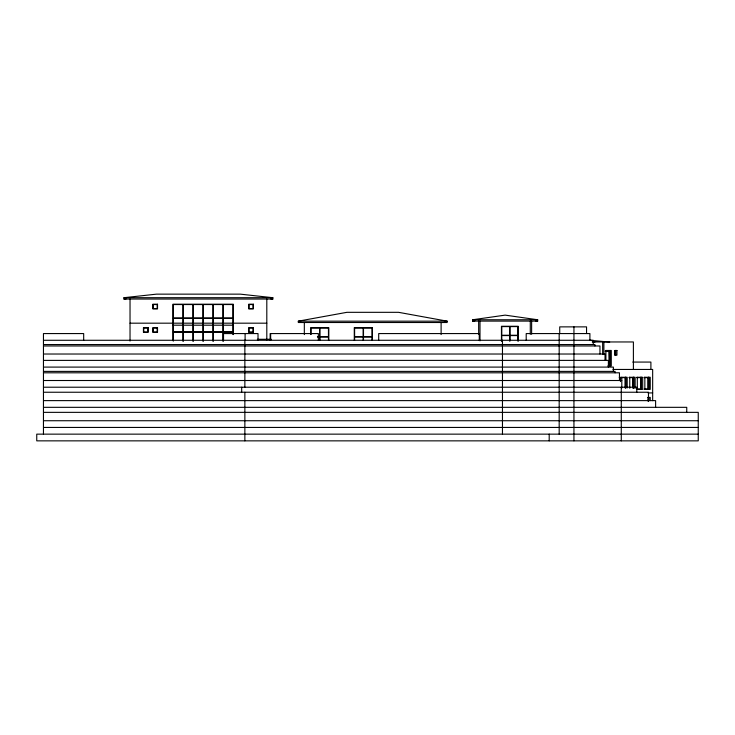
<?xml version="1.0" encoding="UTF-8"?>
<svg xmlns="http://www.w3.org/2000/svg" width="735" height="735" viewBox="0 0 735 735"><rect width="100%" height="100%" fill="white"/><g stroke="black" fill="none" stroke-linecap="round" stroke-linejoin="round"><path stroke-width="1.1" d="M298.309 321.167L346.92 312.32L398.545 312.32L447.156 321.167L447.156 322.509L298.309 322.509L298.309 321.167L447.156 321.167M472.633 319.762L505.147 315.131L537.671 319.762L537.671 321.103L472.633 321.103L472.633 319.762L537.671 319.762M472.633 321.103L474.874 320.782M123.976 297.703L156.5 294.147L240.308 294.147L272.832 297.703L272.832 299.044L123.976 299.044L123.976 297.703L272.832 297.703M123.976 299.044L126.227 298.796M130.031 323.179L266.805 323.179M172.633 325.192L233.372 325.192M317.446 336.658L319.578 336.658L319.578 328.012L311.034 328.012L311.034 334.498M317.446 336.998L319.578 336.998L319.578 340.241M257.342 339.276L271.233 339.276M43.466 340.277L593.255 340.277L593.255 344.568M592.235 341.959L633.395 341.959L633.395 369.448M43.466 344.568L594.927 344.568L594.927 345.974M43.466 345.974L599.953 345.974L599.953 354.022M605.75 350.466L611.29 350.466L611.29 365.892L607.909 365.892M605.328 350.935L609.637 350.935L609.637 365.892M605.217 351.275L609.499 351.275L609.499 365.552L609.131 351.275M43.466 354.022L605.034 354.022L605.034 360.389M43.466 360.389L608.387 360.389L608.387 367.096M632.771 362.07L650.898 362.07L650.898 369.448M43.466 367.096L613.367 367.096L613.367 371.386M612.953 369.448L652.662 369.448L652.662 400.658M43.466 371.386L615.103 371.386L615.103 372.801M43.457 372.801L619.449 372.801L619.449 380.51M619.228 377.285L620.459 377.285L620.459 381.557M621.222 377.285L627.194 377.285L627.194 387.97M629.178 377.285L635.141 377.285L635.141 388.264M636.721 377.285L642.693 377.285L642.693 389.357L636.721 389.357M644.264 377.285L650.236 377.285L650.236 389.357L644.264 389.357M621.121 377.625L625.402 377.625L625.402 387.51M629.068 377.625L633.35 377.625L633.35 387.887M636.62 377.625L640.902 377.625L640.902 389.026L636.62 389.026M644.163 377.625L648.445 377.625M43.457 380.51L621.819 380.51M43.457 387.216L636.804 387.216L636.804 392.242M644.163 389.026L648.445 389.026M43.457 392.242L648.481 392.242L648.445 401.034M648.123 392.913L652.662 392.913M647.783 397.405L650.236 397.405L650.236 400.612M648.445 397.736L648.077 401.034M43.457 400.621L655.611 400.621L655.611 407.328M43.457 407.328L686.747 407.328L686.747 412.353M43.457 412.353L698.25 412.353L698.25 440.853L36.75 440.853L36.75 434.146L698.25 434.146M43.457 420.732L698.25 420.732M43.457 427.439L698.25 427.439M589.507 340.222L609.683 342.097M270.581 298.796L272.832 299.044M535.429 320.782L537.671 321.103M592.676 341.628L594.854 342.152M649.005 377.285L649.005 389.357M649.014 397.405L649.014 400.612M648.582 377.285L648.582 389.357M648.215 377.285L648.215 389.357M648.215 397.405L648.261 401.034M648.077 377.625L648.077 389.026M644.843 377.285L644.843 389.357M641.462 377.285L641.462 389.357M641.03 377.285L641.03 389.357M640.663 377.285L640.663 389.357M637.3 377.285L637.3 389.357M633.919 377.285L633.919 388.264M633.487 377.285L633.487 388.264M633.12 377.285L633.12 388.264M632.982 377.625L632.982 387.887M629.757 377.285L629.757 388.264M625.963 377.285L625.963 387.97M625.54 377.285L625.54 387.97M625.173 377.285L625.173 387.97M621.801 377.285L621.801 387.97M621.277 387.216L621.277 440.853M615.728 350.466L615.728 355.161M615.296 350.466L615.296 355.161M615.066 350.466L615.066 355.161M610.068 350.466L610.068 365.892M609.269 350.935L609.269 365.892M605.906 350.466L605.906 360.38M603.885 341.959L603.885 354.555M602.654 341.959L602.654 354.555M589.902 340.277L589.902 333.571L526.205 333.571L526.205 340.277M586.548 333.571L586.548 326.873L559.73 326.873L559.73 333.571M573.943 326.873L573.943 440.853M559.179 333.571L559.179 434.146M549.201 434.146L549.201 440.853M531.625 321.103L531.625 334.269M530.284 321.103L530.284 334.269M518.221 341.141L518.221 326.267L501.454 326.267L501.454 341.141M517.881 340.994L517.881 335.583L510.007 335.583L510.007 340.994M509.667 340.994L509.667 335.583L501.794 335.583L501.794 340.994M502.464 340.277L502.464 434.146M480.001 321.103L480.001 340.847M479.266 340.277L479.266 333.571L378.7 333.571L378.7 340.277M478.66 321.103L478.66 334.269M441.11 322.509L441.11 334.581M372.379 340.259L372.379 327.672L354.279 327.672L354.279 340.259M372.048 340.241L372.048 336.998L363.494 336.998L363.494 340.241M363.163 340.241L363.163 336.998L354.61 336.998L354.61 340.241M328.802 340.259L328.802 327.672L310.694 327.672L310.694 334.535M328.462 340.241L328.462 336.998L319.918 336.998L319.918 340.241M318.356 340.277L318.356 333.571L270.158 333.571L270.158 340.277M304.327 322.509L304.327 334.581M270.655 333.571L270.655 340.277M266.805 299.044L266.805 339.947M258.013 340.277L258.013 333.571L223.532 333.571L223.532 340.277M245.104 333.571L245.104 340.277M244.865 340.277L244.865 387.216M244.865 392.242L244.865 440.853M241.686 387.216L241.686 392.242M233.28 334.581L233.28 304.207L172.936 304.207L172.936 340.507M232.949 334.416L232.949 332.165L223.275 332.165L223.275 341.15M222.944 341.15L222.944 332.165L213.279 332.165L213.279 341.15M212.948 341.15L212.948 332.165L203.283 332.165L203.283 341.15M202.943 341.15L202.943 332.165L193.277 332.165L193.277 341.15M192.938 341.15L192.938 332.165L183.281 332.165L183.281 341.15M182.941 341.15L182.941 332.165L173.276 332.165L173.276 341.15M130.031 299.044L130.031 341.058M83.68 340.277L83.68 333.571L43.457 333.571L43.457 434.146M157.529 304.207L152.834 304.207L152.834 308.902L157.529 308.902L157.529 304.207M253.391 304.207L248.696 304.207L248.696 308.902L253.391 308.902L253.391 304.207M157.189 304.538L153.165 304.538L153.165 308.562L157.189 308.562L157.189 304.538M182.941 304.538L173.276 304.538L173.276 318.016L182.941 318.016L182.941 304.538M192.938 304.538L183.281 304.538L183.281 318.016L192.938 318.016L192.938 304.538M202.943 304.538L193.277 304.538L193.277 318.016L202.943 318.016L202.943 304.538M212.948 304.538L203.283 304.538L203.283 318.016L212.948 318.016L212.948 304.538M222.944 304.538L213.279 304.538L213.279 318.016L222.944 318.016L222.944 304.538M232.949 304.538L223.275 304.538L223.275 318.016L232.949 318.016L232.949 304.538M253.051 304.538L249.036 304.538L249.036 308.562L253.051 308.562L253.051 304.538M182.941 318.356L173.276 318.356L173.276 331.834L182.941 331.834L182.941 318.356M192.938 318.356L183.281 318.356L183.281 331.834L192.938 331.834L192.938 318.356M202.943 318.356L193.277 318.356L193.277 331.834L202.943 331.834L202.943 318.356M212.948 318.356L203.283 318.356L203.283 331.834L212.948 331.834L212.948 318.356M222.944 318.356L213.279 318.356L213.279 331.834L222.944 331.834L222.944 318.356M232.949 318.356L223.275 318.356L223.275 331.834L232.949 331.834L232.949 318.356M509.667 326.597L501.794 326.597L501.794 335.252L509.667 335.252L509.667 326.597M517.881 326.597L510.007 326.597L510.007 335.252L517.881 335.252L517.881 326.597M148.13 327.672L143.435 327.672L143.435 332.367L148.13 332.367L148.13 327.672M157.52 327.672L152.825 327.672L152.825 332.367L157.52 332.367L157.52 327.672M253.382 327.672L248.687 327.672L248.687 332.367L253.382 332.367L253.382 327.672M147.799 328.012L143.775 328.012L143.775 332.027L147.799 332.027L147.799 328.012M157.18 328.012L153.156 328.012L153.156 332.027L157.18 332.027L157.18 328.012M253.051 328.012L249.027 328.012L249.027 332.027L253.051 332.027L253.051 328.012M328.462 328.012L319.918 328.012L319.918 336.658L328.462 336.658L328.462 328.012M363.163 328.012L354.61 328.012L354.61 336.658L363.163 336.658L363.163 328.012M372.048 328.012L363.494 328.012L363.494 336.658L372.048 336.658L372.048 328.012M616.95 350.466L614.929 350.466L614.929 355.161L616.95 355.161L616.95 350.466"/></g></svg>
